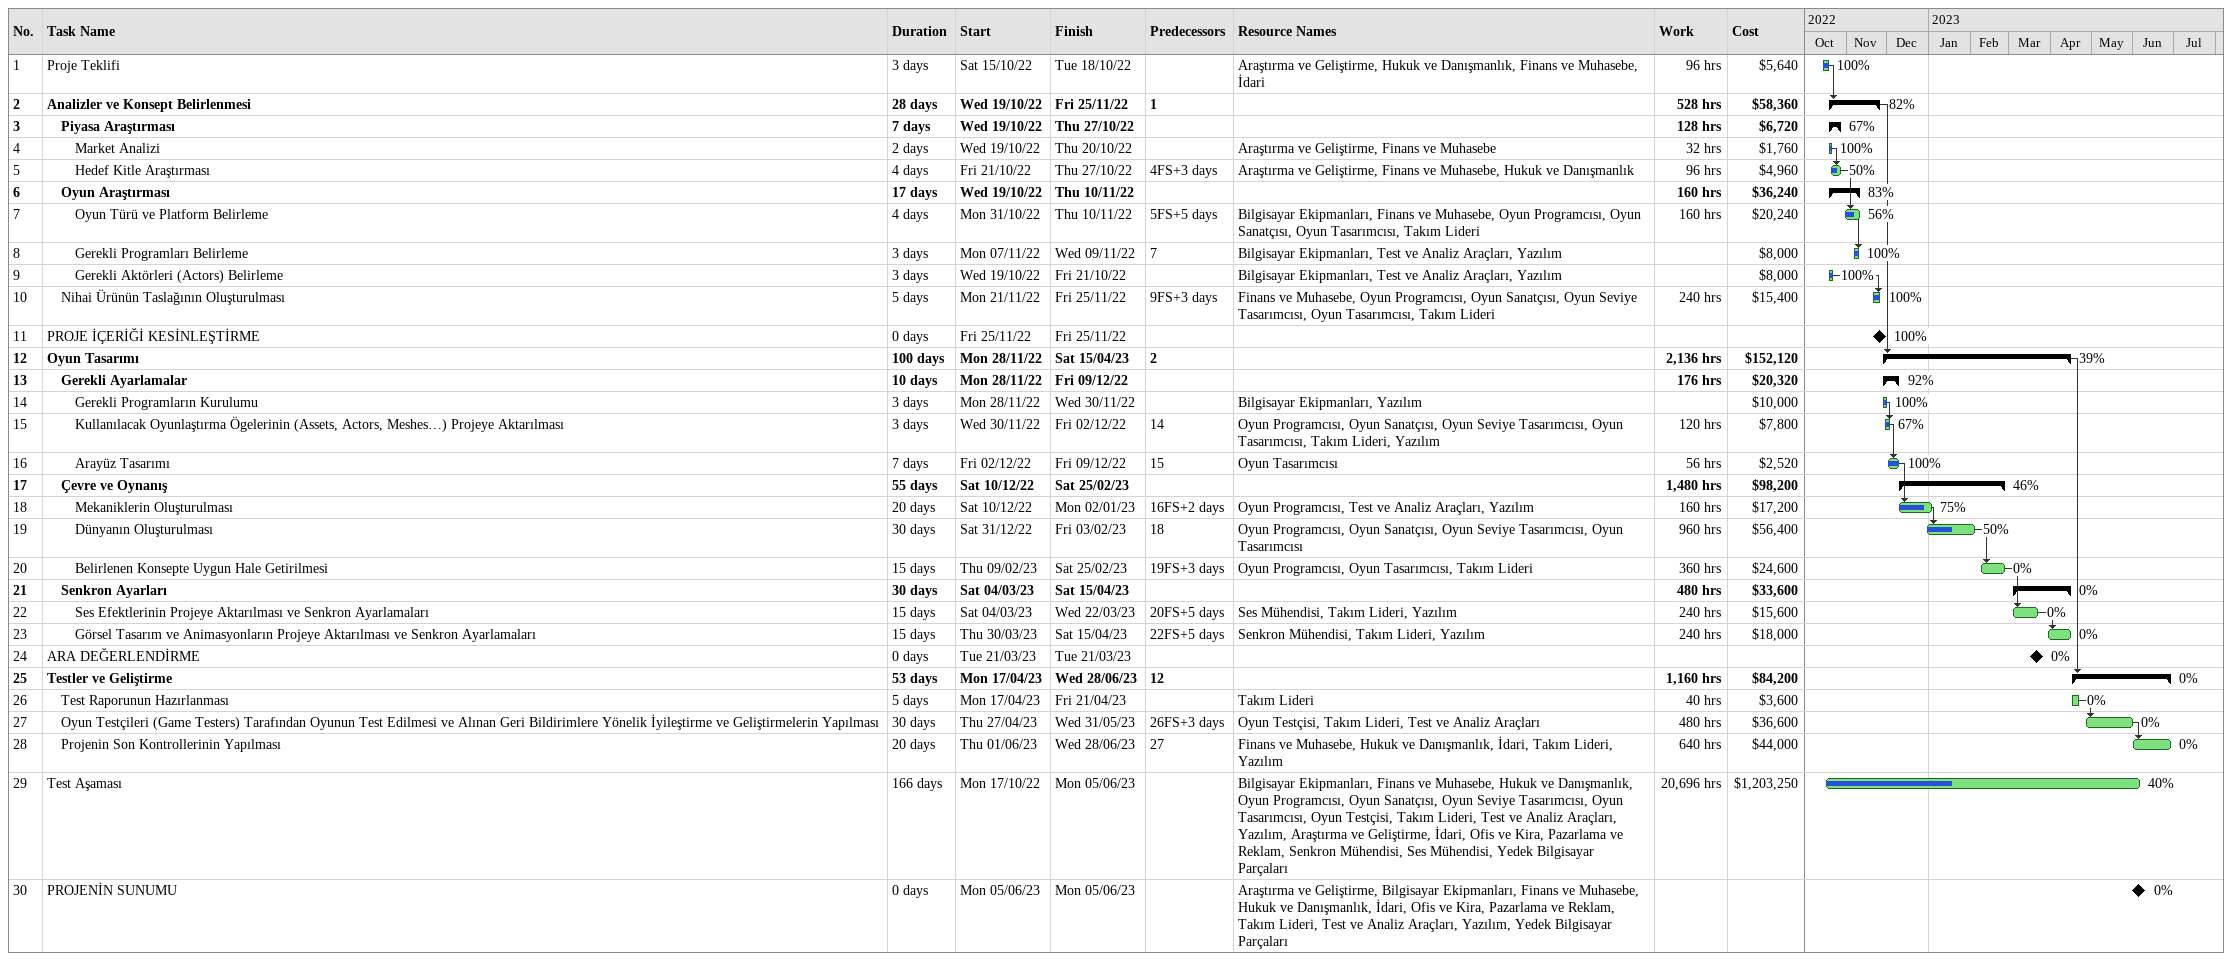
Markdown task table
| ID | Level | Task | Duration | Start | Finish | Predecessors | Resources | % complete | Work (h) | Cost ($) |
|---|---|---|---|---|---|---|---|---|---|---|
| 1 | 1 | Proje Teklifi | 3d | 2022-10-15 | 2022-10-18 |  | Araştırma ve Geliştirme, Hukuk ve Danışmanlık, Finans ve Muhasebe, İdari | 100 | 96 | 5640 |
| 2 | 1 | **Analizler ve Konsept Belirlenmesi** | 28d | 2022-10-19 | 2022-11-25 | 1 |  | 82 | 528 | 58360 |
| 3 | 2 | **Piyasa Araştırması** | 7d | 2022-10-19 | 2022-10-27 |  |  | 67 | 128 | 6720 |
| 4 | 3 | Market Analizi | 2d | 2022-10-19 | 2022-10-20 |  | Araştırma ve Geliştirme, Finans ve Muhasebe | 100 | 32 | 1760 |
| 5 | 3 | Hedef Kitle Araştırması | 4d | 2022-10-21 | 2022-10-27 | 4FS+3d | Araştırma ve Geliştirme, Finans ve Muhasebe, Hukuk ve Danışmanlık | 50 | 96 | 4960 |
| 6 | 2 | **Oyun Araştırması** | 17d | 2022-10-19 | 2022-11-10 |  |  | 83 | 160 | 36240 |
| 7 | 3 | Oyun Türü ve Platform Belirleme | 4d | 2022-10-31 | 2022-11-10 | 5FS+5d | Bilgisayar Ekipmanları, Finans ve Muhasebe, Oyun Programcısı, Oyun Sanatçısı, Oyun Tasarımcısı, Takım Lideri | 56 | 160 | 20240 |
| 8 | 3 | Gerekli Programları Belirleme | 3d | 2022-11-07 | 2022-11-09 | 7 | Bilgisayar Ekipmanları, Test ve Analiz Araçları, Yazılım | 100 |  | 8000 |
| 9 | 3 | Gerekli Aktörleri (Actors) Belirleme | 3d | 2022-10-19 | 2022-10-21 |  | Bilgisayar Ekipmanları, Test ve Analiz Araçları, Yazılım | 100 |  | 8000 |
| 10 | 2 | Nihai Ürünün Taslağının Oluşturulması | 5d | 2022-11-21 | 2022-11-25 | 9FS+3d | Finans ve Muhasebe, Oyun Programcısı, Oyun Sanatçısı, Oyun Seviye Tasarımcısı, Oyun Tasarımcısı, Takım Lideri | 100 | 240 | 15400 |
| 11 | 1 | PROJE İÇERİĞİ KESİNLEŞTİRME | 0d | 2022-11-25 | 2022-11-25 |  |  | 100 |  |  |
| 12 | 1 | **Oyun Tasarımı** | 100d | 2022-11-28 | 2023-04-15 | 2 |  | 39 | 2136 | 152120 |
| 13 | 2 | **Gerekli Ayarlamalar** | 10d | 2022-11-28 | 2022-12-09 |  |  | 92 | 176 | 20320 |
| 14 | 3 | Gerekli Programların Kurulumu | 3d | 2022-11-28 | 2022-11-30 |  | Bilgisayar Ekipmanları, Yazılım | 100 |  | 10000 |
| 15 | 3 | Kullanılacak Oyunlaştırma Ögelerinin (Assets, Actors, Meshes…) Projeye Aktarılması | 3d | 2022-11-30 | 2022-12-02 | 14 | Oyun Programcısı, Oyun Sanatçısı, Oyun Seviye Tasarımcısı, Oyun Tasarımcısı, Takım Lideri, Yazılım | 67 | 120 | 7800 |
| 16 | 3 | Arayüz Tasarımı | 7d | 2022-12-02 | 2022-12-09 | 15 | Oyun Tasarımcısı | 100 | 56 | 2520 |
| 17 | 2 | **Çevre ve Oynanış** | 55d | 2022-12-10 | 2023-02-25 |  |  | 46 | 1480 | 98200 |
| 18 | 3 | Mekaniklerin Oluşturulması | 20d | 2022-12-10 | 2023-01-02 | 16FS+2d | Oyun Programcısı, Test ve Analiz Araçları, Yazılım | 75 | 160 | 17200 |
| 19 | 3 | Dünyanın Oluşturulması | 30d | 2022-12-31 | 2023-02-03 | 18 | Oyun Programcısı, Oyun Sanatçısı, Oyun Seviye Tasarımcısı, Oyun Tasarımcısı | 50 | 960 | 56400 |
| 20 | 3 | Belirlenen Konsepte Uygun Hale Getirilmesi | 15d | 2023-02-09 | 2023-02-25 | 19FS+3d | Oyun Programcısı, Oyun Tasarımcısı, Takım Lideri | 0 | 360 | 24600 |
| 21 | 2 | **Senkron Ayarları** | 30d | 2023-03-04 | 2023-04-15 |  |  | 0 | 480 | 33600 |
| 22 | 3 | Ses Efektlerinin Projeye Aktarılması ve Senkron Ayarlamaları | 15d | 2023-03-04 | 2023-03-22 | 20FS+5d | Ses Mühendisi, Takım Lideri, Yazılım | 0 | 240 | 15600 |
| 23 | 3 | Görsel Tasarım ve Animasyonların Projeye Aktarılması ve Senkron Ayarlamaları | 15d | 2023-03-30 | 2023-04-15 | 22FS+5d | Senkron Mühendisi, Takım Lideri, Yazılım | 0 | 240 | 18000 |
| 24 | 1 | ARA DEĞERLENDİRME | 0d | 2023-03-21 | 2023-03-21 |  |  | 0 |  |  |
| 25 | 1 | **Testler ve Geliştirme** | 53d | 2023-04-17 | 2023-06-28 | 12 |  | 0 | 1160 | 84200 |
| 26 | 2 | Test Raporunun Hazırlanması | 5d | 2023-04-17 | 2023-04-21 |  | Takım Lideri | 0 | 40 | 3600 |
| 27 | 2 | Oyun Testçileri (Game Testers) Tarafından Oyunun Test Edilmesi ve Alınan Geri Bildirimlere Yönelik İyileştirme ve Geliştirmelerin Yapılması | 30d | 2023-04-27 | 2023-05-31 | 26FS+3d | Oyun Testçisi, Takım Lideri, Test ve Analiz Araçları | 0 | 480 | 36600 |
| 28 | 2 | Projenin Son Kontrollerinin Yapılması | 20d | 2023-06-01 | 2023-06-28 | 27 | Finans ve Muhasebe, Hukuk ve Danışmanlık, İdari, Takım Lideri, Yazılım | 0 | 640 | 44000 |
| 29 | 1 | Test Aşaması | 166d | 2022-10-17 | 2023-06-05 |  | Bilgisayar Ekipmanları, Finans ve Muhasebe, Hukuk ve Danışmanlık, Oyun Programcısı, Oyun Sanatçısı, Oyun Seviye Tasarımcısı, Oyun Tasarımcısı, Oyun Testçisi, Takım Lideri, Test ve Analiz Araçları, Yazılım, Araştırma ve Geliştirme, İdari, Ofis ve Kira, Pazarlama ve Reklam, Senkron Mühendisi, Ses Mühendisi, Yedek Bilgisayar Parçaları | 40 | 20696 | 1203250 |
| 30 | 1 | PROJENİN SUNUMU | 0d | 2023-06-05 | 2023-06-05 |  | Araştırma ve Geliştirme, Bilgisayar Ekipmanları, Finans ve Muhasebe, Hukuk ve Danışmanlık, İdari, Ofis ve Kira, Pazarlama ve Reklam, Takım Lideri, Test ve Analiz Araçları, Yazılım, Yedek Bilgisayar Parçaları | 0 |  |  |
